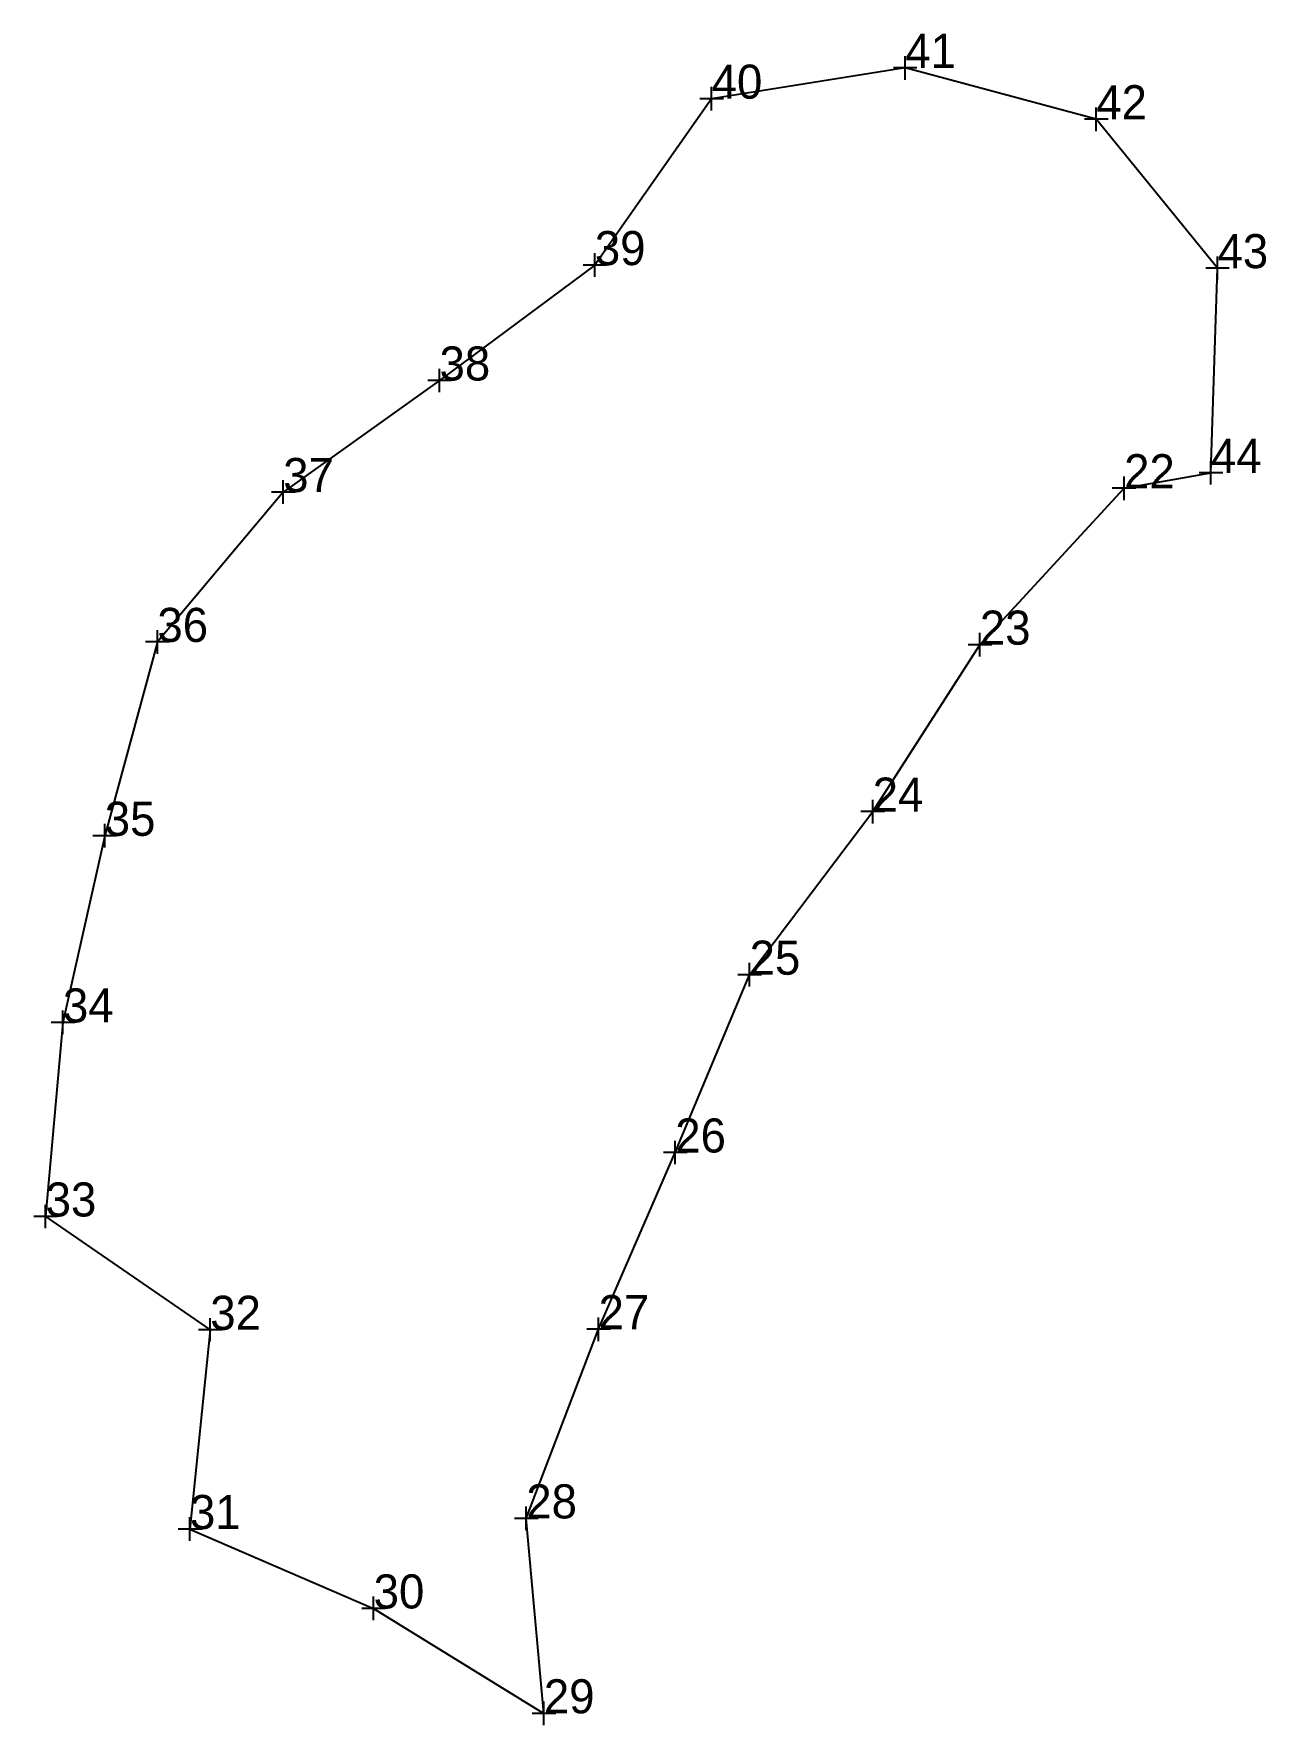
# Model space of a CAD drawing. Extents: x 533601.6 to 533666.7, y 1847368.6 to 1847458.
import ezdxf

# ---------------------------------------------------------------- set-up
doc = ezdxf.new("R2010")
doc.units = 0
for name, color, linetype in [('Level 10', 7, 'Continuous'), ('Level 12', 7, 'Continuous'), ('Level 7', 7, 'Continuous')]:
    doc.layers.add(name, color=color, linetype=linetype)

msp = doc.modelspace()

# ---------------------------------------------------------------- linework, layer by layer
at = {"layer": 'Level 10'}
msp.add_lwpolyline([(533663.7626, 1847434.789), (533664.1122, 1847445.6), (533657.7076, 1847453.468), (533647.6116, 1847456.18), (533637.3883, 1847454.553), (533631.2171, 1847445.761), (533623.0121, 1847439.667), (533614.7535, 1847433.774), (533608.1063, 1847425.857), (533605.3254, 1847415.616), (533603.1154, 1847405.758), (533602.2018, 1847395.507), (533610.8994, 1847389.52), (533609.8263, 1847378.996), (533619.531, 1847374.801), (533628.5234, 1847369.26), (533627.5953, 1847379.558), (533631.4143, 1847389.553), (533635.4657, 1847398.886), (533639.3933, 1847408.279), (533645.8955, 1847416.892), (533651.558, 1847425.712), (533659.1784, 1847433.974)], close=True, dxfattribs=at)
at = {"layer": 'Level 7'}
for p, q in [((533648.2356, 1847456.18), (533646.9876, 1847456.18)), ((533647.6116, 1847455.556), (533647.6116, 1847456.804)), ((533638.0123, 1847454.553), (533636.7643, 1847454.553)), ((533637.3883, 1847453.929), (533637.3883, 1847455.177)), ((533658.3316, 1847453.468), (533657.0836, 1847453.468)), ((533657.7076, 1847452.844), (533657.7076, 1847454.092)), ((533631.2171, 1847445.137), (533631.2171, 1847446.385)), ((533631.8411, 1847445.761), (533630.5931, 1847445.761)), ((533664.7362, 1847445.6), (533663.4882, 1847445.6)), ((533664.1122, 1847444.976), (533664.1122, 1847446.224)), ((533623.0121, 1847439.043), (533623.0121, 1847440.291)), ((533623.6361, 1847439.667), (533622.3881, 1847439.667)), ((533664.3866, 1847434.789), (533663.1386, 1847434.789)), ((533663.7626, 1847434.165), (533663.7626, 1847435.413)), ((533614.7535, 1847433.15), (533614.7535, 1847434.398)), ((533659.8024, 1847433.974), (533658.5544, 1847433.974)), ((533659.1784, 1847433.35), (533659.1784, 1847434.598)), ((533615.3775, 1847433.774), (533614.1295, 1847433.774)), ((533608.7303, 1847425.857), (533607.4823, 1847425.857)), ((533608.1063, 1847425.233), (533608.1063, 1847426.481)), ((533651.558, 1847425.088), (533651.558, 1847426.336)), ((533652.182, 1847425.712), (533650.934, 1847425.712)), ((533646.5195, 1847416.892), (533645.2715, 1847416.892)), ((533645.8955, 1847416.268), (533645.8955, 1847417.516)), ((533605.3254, 1847414.992), (533605.3254, 1847416.24)), ((533605.9494, 1847415.616), (533604.7014, 1847415.616)), ((533639.3933, 1847407.655), (533639.3933, 1847408.903)), ((533640.0173, 1847408.279), (533638.7693, 1847408.279)), ((533603.1154, 1847405.134), (533603.1154, 1847406.382)), ((533603.7394, 1847405.758), (533602.4914, 1847405.758)), ((533635.4657, 1847398.262), (533635.4657, 1847399.51)), ((533636.0897, 1847398.886), (533634.8417, 1847398.886)), ((533602.8258, 1847395.507), (533601.5778, 1847395.507)), ((533602.2018, 1847394.883), (533602.2018, 1847396.131)), ((533610.8994, 1847388.896), (533610.8994, 1847390.144)), ((533631.4143, 1847388.929), (533631.4143, 1847390.177)), ((533611.5234, 1847389.52), (533610.2754, 1847389.52)), ((533632.0383, 1847389.553), (533630.7903, 1847389.553)), ((533609.8263, 1847378.372), (533609.8263, 1847379.62)), ((533628.2193, 1847379.558), (533626.9713, 1847379.558)), ((533627.5953, 1847378.934), (533627.5953, 1847380.182)), ((533610.4503, 1847378.996), (533609.2023, 1847378.996)), ((533619.531, 1847374.177), (533619.531, 1847375.425)), ((533620.155, 1847374.801), (533618.907, 1847374.801)), ((533628.5234, 1847368.636), (533628.5234, 1847369.884)), ((533629.1474, 1847369.26), (533627.8994, 1847369.26))]:
    msp.add_line(p, q, dxfattribs=at)

# ---------------------------------------------------------------- texts
at = {"layer": 'Level 12'}
for s, p in [('41', (533647.6116, 1847456.18)), ('40', (533637.3883, 1847454.553)), ('42', (533657.7076, 1847453.468)), ('39', (533631.2171, 1847445.761)), ('43', (533664.1122, 1847445.6)), ('38', (533623.0121, 1847439.667)), ('44', (533663.7626, 1847434.789)), ('37', (533614.7535, 1847433.774)), ('22', (533659.1784, 1847433.974)), ('36', (533608.1063, 1847425.857)), ('23', (533651.558, 1847425.712)), ('24', (533645.8955, 1847416.892)), ('35', (533605.3254, 1847415.616)), ('25', (533639.3933, 1847408.279)), ('34', (533603.1154, 1847405.758)), ('26', (533635.4657, 1847398.886)), ('33', (533602.2018, 1847395.507)), ('32', (533610.8994, 1847389.52)), ('27', (533631.4143, 1847389.553)), ('28', (533627.5953, 1847379.558)), ('31', (533609.8263, 1847378.996)), ('30', (533619.531, 1847374.801)), ('29', (533628.5234, 1847369.26))]:
    msp.add_text(s, height=1.8, dxfattribs=at).set_placement(p)

doc.saveas('drawing.dxf')
